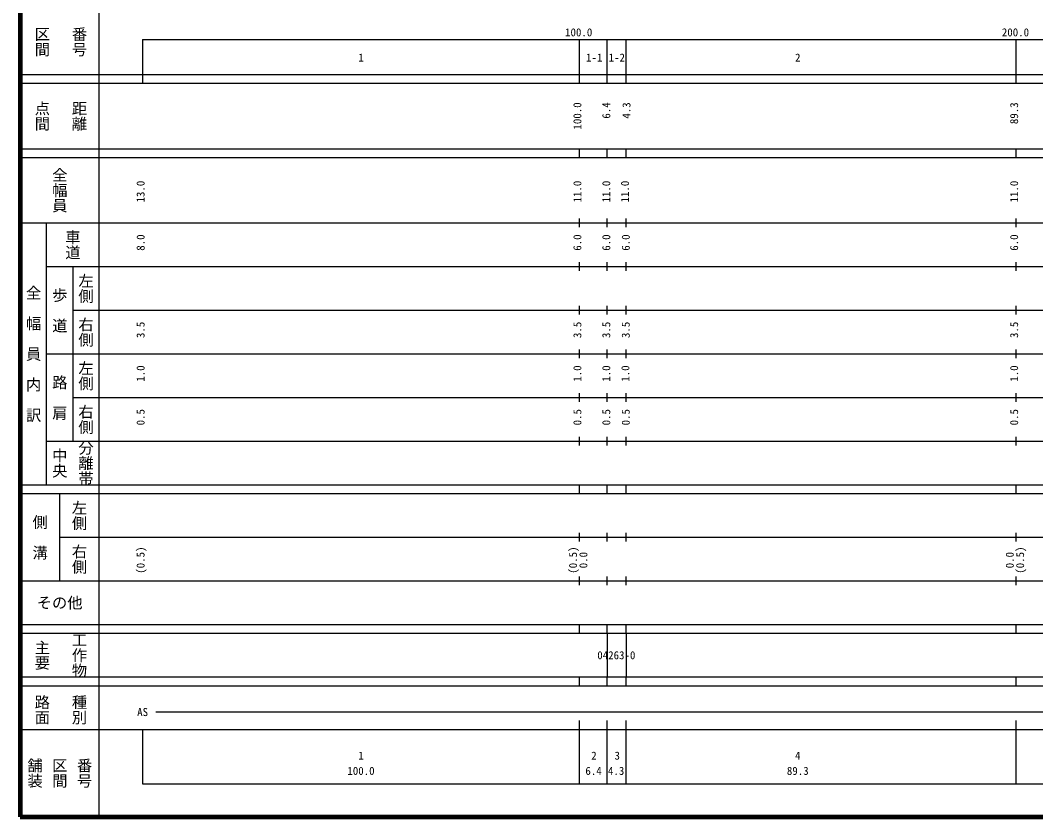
# Model space of a CAD drawing. Units: millimetres on the paper, enlarged 1000 times. Extents: x 40000 to 680000, y 20000 to 380000.
# Drawn here: x 40000 to 272477, y 20000 to 202409 of the extents above; entities that cross this region are included whole.
import ezdxf
from ezdxf.enums import TextEntityAlignment as Align

# ---------------------------------------------------------------- set-up
doc = ezdxf.new("R2010")
doc.units = ezdxf.units.MM
doc.header["$LTSCALE"] = 1000
doc.layers.add('M-TTL', color=2, linetype='Continuous', lineweight=140)
doc.layers.add('M-TTL-BAND', color=7, linetype='Continuous', lineweight=25)
doc.styles.add('@ＭＳ ゴシック', font='')
doc.styles.add('ＭＳ ゴシック', font='')
doc.styles.get('@ＭＳ ゴシック').set_extended_font_data('@MS Gothic')
doc.styles.get('ＭＳ ゴシック').set_extended_font_data('MS Gothic')

msp = doc.modelspace()

# ---------------------------------------------------------------- linework, layer by layer
at = {"layer": 'M-TTL'}
for p, q in [((40000, 380000), (40000, 20000)), ((40000, 20000), (680000, 20000))]:
    msp.add_line(p, q, dxfattribs=at)
at = {"layer": 'M-TTL-BAND'}
for p, q in [((58000, 370000), (58000, 20000)), ((68000, 198000), (579000, 198000)), ((68000, 198000), (68000, 188000)), ((168000, 188000), (168000, 198000)), ((174400, 188017), (174400, 198017)), ((178700, 187997), (178700, 197997)), ((268000, 188000), (268000, 198000)), ((40000, 190000), (579000, 190000)), ((40000, 188000), (579000, 188000)), ((40000, 173000), (579000, 173000)), ((168000, 171000), (168000, 173000)), ((174400, 171017), (174400, 173017)), ((178700, 170997), (178700, 172997)), ((268000, 171000), (268000, 173000)), ((40000, 171000), (579000, 171000)), ((40000, 156000), (579000, 156000)), ((46000, 96000), (46000, 156000)), ((168000, 155000), (168000, 157000)), ((174400, 155017), (174400, 157017)), ((178700, 154997), (178700, 156997)), ((268000, 155000), (268000, 157000)), ((168000, 145000), (168000, 147000)), ((174400, 145017), (174400, 147017)), ((178700, 144997), (178700, 146997)), ((268000, 145000), (268000, 147000)), ((46000, 146000), (579000, 146000)), ((52000, 146000), (52000, 106000)), ((52000, 136000), (579000, 136000)), ((168000, 135000), (168000, 137000)), ((174400, 135017), (174400, 137017)), ((178700, 134997), (178700, 136997)), ((268000, 135000), (268000, 137000)), ((46000, 126000), (579000, 126000)), ((168000, 125000), (168000, 127000)), ((174400, 125017), (174400, 127017)), ((178700, 124997), (178700, 126997)), ((268000, 125000), (268000, 127000)), ((168000, 115000), (168000, 117000)), ((174400, 115017), (174400, 117017)), ((178700, 114997), (178700, 116997)), ((268000, 115000), (268000, 117000)), ((52000, 116000), (579000, 116000)), ((168000, 105000), (168000, 107000)), ((174400, 105017), (174400, 107017)), ((178700, 104997), (178700, 106997)), ((268000, 105000), (268000, 107000)), ((46000, 106000), (579000, 106000)), ((40000, 96000), (579000, 96000)), ((168000, 94000), (168000, 96000)), ((174400, 94017), (174400, 96017)), ((178700, 93997), (178700, 95997)), ((268000, 94000), (268000, 96000)), ((40000, 94000), (579000, 94000)), ((49000, 94000), (49000, 74000)), ((49000, 84000), (579000, 84000)), ((168000, 83000), (168000, 85000)), ((174400, 83017), (174400, 85017)), ((178700, 82997), (178700, 84997)), ((268000, 83000), (268000, 85000)), ((168000, 73000), (168000, 75000)), ((174400, 73017), (174400, 75017)), ((178700, 72997), (178700, 74997)), ((268000, 73000), (268000, 75000)), ((40000, 74000), (579000, 74000)), ((40000, 64000), (579000, 64000)), ((168000, 62000), (168000, 64000)), ((174400, 62017), (174400, 64017)), ((178700, 61997), (178700, 63997)), ((268000, 62000), (268000, 64000)), ((40000, 62000), (579000, 62000)), ((174400, 62017), (174400, 52017)), ((178700, 62000), (178700, 52010)), ((40000, 52000), (579000, 52000)), ((168000, 50000), (168000, 52000)), ((174400, 50017), (174400, 52017)), ((178700, 49997), (178700, 51997)), ((268000, 50000), (268000, 52000)), ((40000, 50000), (579000, 50000)), ((71000, 44000), (565000, 44000)), ((168000, 27500), (168000, 42000)), ((174400, 27517), (174400, 42017)), ((178700, 27497), (178700, 41997)), ((268000, 27500), (268000, 42000)), ((40000, 40000), (579000, 40000)), ((68000, 40000), (68000, 27500)), ((68000, 27500), (579000, 27500))]:
    msp.add_line(p, q, dxfattribs=at)

# ---------------------------------------------------------------- texts
at = {"layer": 'M-TTL-BAND', "style": '@ＭＳ ゴシック'}
for s, p in [('区間', (45000, 197500)), ('番号', (53500, 197500)), ('点間', (45000, 180500)), ('距離', (53500, 180500)), ('全幅員', (49000, 163500)), ('車道', (52000, 151000)), ('左側', (55000, 141000)), ('全\u3000幅\u3000員\u3000内\u3000訳', (43000, 126000)), ('歩\u3000道', (49000, 136000)), ('右側', (55000, 131000)), ('左側', (55000, 121000)), ('路\u3000肩', (49000, 116000)), ('右側', (55000, 111000)), ('分離帯', (55000, 101000)), ('中央', (49000, 101000)), ('左側', (53500, 89000)), ('側\u3000溝', (44500, 84000)), ('右側', (53500, 79000)), ('工作物', (53500, 57000)), ('主要', (45000, 57000)), ('路面', (45000, 44500)), ('種別', (53500, 44500)), ('舗装', (43333, 30000)), ('区間', (49000, 30000)), ('番号', (54667, 30000))]:
    msp.add_text(s, height=2566, rotation=270, dxfattribs=at).set_placement(p, align=Align.MIDDLE_CENTER)
at = {"layer": 'M-TTL-BAND', "style": 'ＭＳ ゴシック'}
for s, p in [('100.0', (167844, 198195)), ('200.0', (267844, 198195)), ('1', (118000, 192405)), ('1-1', (171411, 192405)), ('1-2', (176570, 192405)), ('2', (218000, 192405)), ('04263-0', (176463, 55520)), ('AS', (68000, 42500)), ('2', (171334, 32523)), ('3', (176668, 32523)), ('1', (118000, 32523)), ('4', (218000, 32523)), ('100.0', (118000, 29033)), ('6.4', (171246, 29033)), ('4.3', (176416, 29033)), ('89.3', (218000, 29033))]:
    msp.add_text(s, height=1833, dxfattribs=at).set_placement(p, align=Align.BOTTOM_CENTER)
for s, p in [('100.0', (169000, 180500)), ('  6.4', (175619, 180500)), ('  4.3', (180253, 180500)), (' 89.3', (269000, 180500)), ('13.0', (69000, 163174)), ('11.0', (169000, 163174)), ('11.0', (175619, 163174)), ('11.0', (179903, 163174)), ('11.0', (269000, 163174)), ('8.0', (69000, 151500)), ('6.0', (169000, 151500)), ('6.0', (175619, 151500)), ('6.0', (180078, 151500)), ('6.0', (269000, 151500)), ('3.5', (69000, 131500)), ('3.5', (169000, 131500)), ('3.5', (175619, 131500)), ('3.5', (180078, 131500)), ('3.5', (269000, 131500)), ('1.0', (69000, 121500)), ('1.0', (169000, 121500)), ('1.0', (175619, 121500)), ('1.0', (179991, 121500)), ('1.0', (269000, 121500)), ('0.5', (69000, 111500)), ('0.5', (169000, 111500)), ('0.5', (175619, 111500)), ('0.5', (180078, 111500)), ('0.5', (269000, 111500)), ('(0.5)', (69000, 78764)), ('(0.5)', (168000, 78764)), ('(0.5)', (270370, 78764)), ('0.0', (170370, 78764)), ('0.0', (268000, 78764))]:
    msp.add_text(s, height=1833, rotation=90, dxfattribs=at).set_placement(p, align=Align.BOTTOM_CENTER)
msp.add_text('その他', height=2566, dxfattribs=at).set_placement((49000, 69000), align=Align.MIDDLE_CENTER)

doc.saveas('drawing.dxf')
